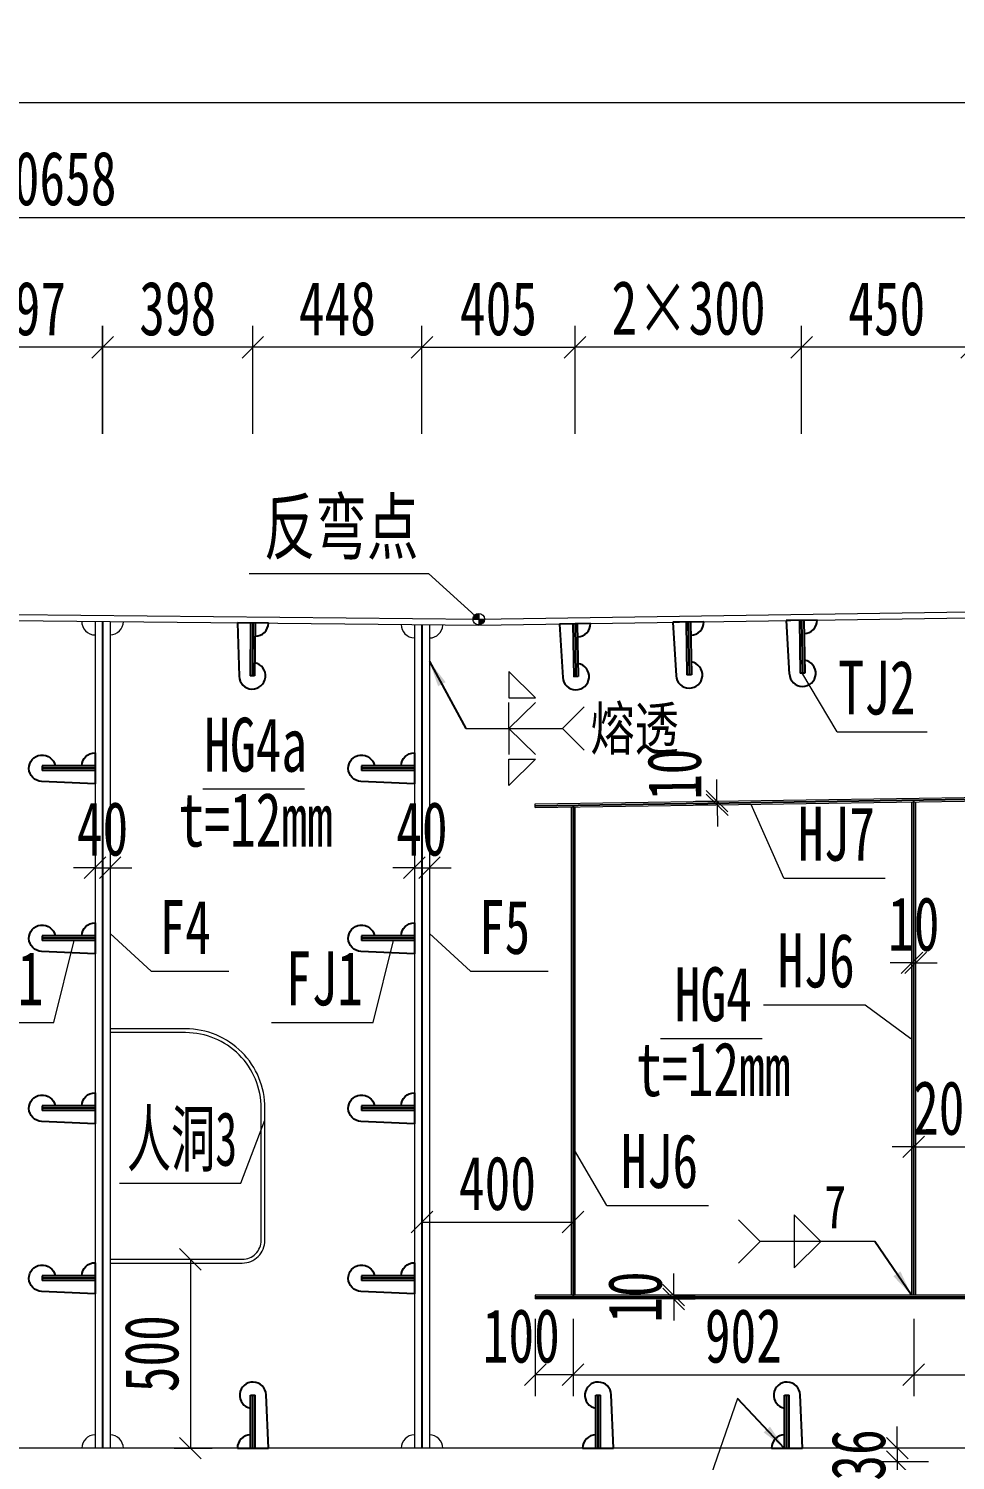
# Model space of a CAD drawing. Header units: millimetres. Extents: x -89049 to 410567, y -307459 to -100425.
# Drawn here: x 158559 to 161013, y -150716 to -146926 of the extents above; entities that cross this region are included whole.
import ezdxf
from ezdxf.enums import TextEntityAlignment as Align

# ---------------------------------------------------------------- set-up
doc = ezdxf.new("R2010")
doc.units = ezdxf.units.MM
doc.layers.get('Defpoints').update_dxf_attribs({"color": 8})
for name, color, linetype, lineweight in [('Dim', 4, 'Continuous', 15), ('文字', 7, 'Continuous', 15), ('细实线', 4, 'Continuous', 15), ('钢板粗线', 1, 'Continuous', 25), ('钢板细线', 6, 'Continuous', 15)]:
    doc.layers.add(name, color=color, linetype=linetype, lineweight=lineweight)
doc.layers.add('Text', color=4, linetype='Continuous')
doc.styles.add('111', font='', dxfattribs={"width": 0.7})
doc.styles.add('BM_Dim', font='', dxfattribs={"width": 0.85})
doc.styles.add('SMEDI', font='', dxfattribs={"width": 0.75})
doc.styles.get("Standard").update_dxf_attribs({"font": ''})
doc.styles.get('111').set_extended_font_data('仿宋_GB2312')
doc.styles.get('BM_Dim').set_extended_font_data('仿宋_GB2312')
doc.styles.get('SMEDI').set_extended_font_data('仿宋_GB2312')
doc.styles.get('Standard').set_extended_font_data('仿宋_GB2312')
doc.dimstyles.new('200', dxfattribs={"dimscale": 0, "dimtxt": 2.5, "dimasz": 1, "dimexe": 1, "dimexo": 1, "dimgap": 0.6, "dimtad": 1, "dimdec": 0, "dimdsep": 46, "dimtxsty": '111', "dimblk": 'OBLIQUE', "dimcen": 0, "dimclrd": 4, "dimclre": 4, "dimclrt": 4, "dimadec": 1, "dimazin": 2, "dimtfac": 1, "dimtdec": 0, "dimtix": 1, "dimtmove": 2, "dimatfit": 3, "dimfxl": 4, "dimfxlon": 1, "dimtolj": 1, "dimlwd": -1, "dimlwe": -1, "dimarcsym": 0})
doc.dimstyles.new('MSteel_1.0_1.0', dxfattribs={"dimtxt": 3, "dimasz": 1.2, "dimexe": 1, "dimexo": 1, "dimgap": 1, "dimtad": 3, "dimtoh": 1, "dimdec": 0, "dimzin": 0, "dimdsep": 46, "dimtxsty": 'Standard', "dimblk": 'ARCHTICK', "dimcen": 0.09, "dimclrd": 3, "dimclre": 3, "dimadec": 0, "dimazin": 0, "dimtfac": 1, "dimtdec": 4, "dimtofl": 0, "dimtmove": 0, "dimatfit": 3, "dimfxl": 1, "dimtolj": 1, "dimtzin": 0, "dimarcsym": 0})

# ---------------------------------------------------------------- blocks, each defined once
blk = doc.blocks.new('_Oblique')
at = {"color": 0, "linetype": 'ByBlock', "lineweight": -2}
blk.add_line((-0.5, -0.5), (0.5, 0.5), dxfattribs=at)
blk = doc.blocks.new('*D3516')
at = {"layer": 'Defpoints', "color": 0, "transparency": 16777216}
for p in [(163951.1, -147425.5), (153292.7, -148415.6), (163951.1, -148426.2)]:
    blk.add_point(p, dxfattribs=at)
at = {"layer": '细实线', "color": 4, "transparency": 16777216}
for p, q in [((153292.7, -147654.1), (153292.7, -147368.3)), ((163951.1, -147654.1), (163951.1, -147368.3)), ((153292.7, -147425.5), (163951.1, -147425.5))]:
    blk.add_line(p, q, dxfattribs=at)
at = {"layer": '细实线', "color": 4, "transparency": 16777216, "xscale": 57.14285714285715, "yscale": 57.14285714285715, "zscale": 57.14285714285715, "rotation": 180}
blk.add_blockref('_Oblique', (153292.7, -147425.5), dxfattribs=at)
at = {"layer": '细实线', "color": 4, "transparency": 16777216, "xscale": 57.14285714285715, "yscale": 57.14285714285715, "zscale": 57.14285714285715}
blk.add_blockref('_Oblique', (163951.1, -147425.5), dxfattribs=at)
at = {"layer": '细实线', "color": 4, "transparency": 16777216, "insert": (158621.9, -147323.2), "char_height": 142.86, "attachment_point": 5, "style": '111'}
blk.add_mtext('\\A1;10658', dxfattribs=at)
blk = doc.blocks.new('*D3518')
at = {"layer": 'Defpoints', "color": 0, "transparency": 16777216}
for p in [(158357.7, -150683.7), (158755.1, -150683.7), (158357.7, -151116.1)]:
    blk.add_point(p, dxfattribs=at)
at = {"layer": '细实线', "color": 4, "transparency": 16777216}
for p, q in [((158357.7, -150887.5), (158357.7, -151173.2)), ((158755.1, -150887.5), (158755.1, -151173.2)), ((158755.1, -151116.1), (158357.7, -151116.1))]:
    blk.add_line(p, q, dxfattribs=at)
at = {"layer": '细实线', "color": 4, "transparency": 16777216, "xscale": 57.14285714285715, "yscale": 57.14285714285715, "zscale": 57.14285714285715, "rotation": 180}
blk.add_blockref('_Oblique', (158357.7, -151116.1), dxfattribs=at)
at = {"layer": '细实线', "color": 4, "transparency": 16777216, "xscale": 57.14285714285715, "yscale": 57.14285714285715, "zscale": 57.14285714285715}
blk.add_blockref('_Oblique', (158755.1, -151116.1), dxfattribs=at)
at = {"layer": '细实线', "color": 4, "transparency": 16777216, "insert": (158556.4, -151013.8), "char_height": 142.86, "attachment_point": 5, "style": '111'}
blk.add_mtext('\\A1;397', dxfattribs=at)
blk = doc.blocks.new('12-140加劲 有过焊孔')
at = {"layer": 'Defpoints'}
blk.add_line((0, 0), (0, 140), dxfattribs=at)
at = {"layer": '钢板粗线', "color": 7}
for p, q in [((-6, 0), (-6, 140)), ((-6, 140), (6, 140)), ((6, 0), (6, 140)), ((41, 0), (35, 141.5)), ((-41, 0), (41, 0))]:
    blk.add_line(p, q, dxfattribs=at)
for centre, start, end in [((0, 140), 2.441, 260.1291), ((-6, 0), 90, 180)]:
    blk.add_arc(centre, 35, start, end, dxfattribs=at)
blk = doc.blocks.new('*D3536')
at = {"layer": 'Defpoints', "color": 0, "transparency": 16777216}
for p in [(160999.4, -150683.7), (160859.4, -150719.7), (160999.4, -150719.7)]:
    blk.add_point(p, dxfattribs=at)
at = {"layer": '细实线', "color": 4, "transparency": 16777216}
for p, q in [((160859.4, -150683.7), (160859.4, -150626.6)), ((160942.3, -150683.7), (160802.2, -150683.7)), ((160859.4, -150683.7), (160859.4, -150719.7)), ((160942.3, -150719.7), (160802.2, -150719.7)), ((160859.4, -150719.7), (160859.4, -150776.9))]:
    blk.add_line(p, q, dxfattribs=at)
at = {"layer": '细实线', "color": 4, "transparency": 16777216, "xscale": 57.14285714285715, "yscale": 57.14285714285715, "zscale": 57.14285714285715}
for p, rotation in [((160859.4, -150683.7), 270), ((160859.4, -150719.7), 90)]:
    blk.add_blockref('_Oblique', p, dxfattribs=dict(at, rotation=rotation))
at = {"layer": '细实线', "color": 4, "transparency": 16777216, "insert": (160757.1, -150701.7), "char_height": 142.86, "attachment_point": 5, "rotation": 90, "style": '111'}
blk.add_mtext('\\A1;36', dxfattribs=at)
blk = doc.blocks.new('*D3537')
at = {"layer": 'Defpoints', "color": 0, "transparency": 16777216}
for p in [(160267, -150278.7), (160267, -150288.7), (160267.6, -150288.7)]:
    blk.add_point(p, dxfattribs=at)
at = {"layer": '细实线', "color": 4, "transparency": 16777216}
for p, q in [((160267.6, -150278.7), (160267.6, -150221.6)), ((160267.6, -150278.7), (160324.7, -150278.7)), ((160267.6, -150278.7), (160267.6, -150288.7)), ((160267.6, -150288.7), (160324.7, -150288.7)), ((160267.6, -150288.7), (160267.6, -150345.9))]:
    blk.add_line(p, q, dxfattribs=at)
at = {"layer": '细实线', "color": 4, "transparency": 16777216, "xscale": 57.14285714285715, "yscale": 57.14285714285715, "zscale": 57.14285714285715}
for p, rotation in [((160267.6, -150278.7), 270), ((160267.6, -150288.7), 90)]:
    blk.add_blockref('_Oblique', p, dxfattribs=dict(at, rotation=rotation))
at = {"layer": '细实线', "color": 4, "transparency": 16777216, "insert": (160165.4, -150283.7), "char_height": 142.86, "attachment_point": 5, "rotation": 90, "style": '111'}
blk.add_mtext('\\A1;10', dxfattribs=at)
blk = doc.blocks.new('*D3538')
at = {"layer": 'Defpoints', "color": 0, "transparency": 16777216}
for p in [(160908.2, -149399), (160898.2, -149453.7), (160908.2, -149453.7)]:
    blk.add_point(p, dxfattribs=at)
at = {"layer": '细实线', "color": 4, "transparency": 16777216}
for p, q in [((160898.2, -149399), (160898.2, -149341.8)), ((160908.2, -149399), (160908.2, -149341.8)), ((160898.2, -149399), (160841.1, -149399)), ((160898.2, -149399), (160908.2, -149399)), ((160908.2, -149399), (160965.4, -149399))]:
    blk.add_line(p, q, dxfattribs=at)
at = {"layer": '细实线', "color": 4, "transparency": 16777216, "xscale": 57.14285714285715, "yscale": 57.14285714285715, "zscale": 57.14285714285715}
blk.add_blockref('_Oblique', (160898.2, -149399), dxfattribs=at)
at = {"layer": '细实线', "color": 4, "transparency": 16777216, "xscale": 57.14285714285715, "yscale": 57.14285714285715, "zscale": 57.14285714285715, "rotation": 180}
blk.add_blockref('_Oblique', (160908.2, -149399), dxfattribs=at)
at = {"layer": '细实线', "color": 4, "transparency": 16777216, "insert": (160903.2, -149296.7), "char_height": 142.86, "attachment_point": 5, "style": '111'}
blk.add_mtext('\\A1;10', dxfattribs=at)
blk = doc.blocks.new('*D3539')
at = {"layer": 'Defpoints', "color": 0, "transparency": 16777216}
for p in [(160903.2, -150283.7), (162403.2, -150280.7), (162403.2, -150489.2)]:
    blk.add_point(p, dxfattribs=at)
at = {"layer": '细实线', "color": 4, "transparency": 16777216}
for p, q in [((160903.2, -150340.9), (160903.2, -150546.3)), ((162403.2, -150337.9), (162403.2, -150546.3)), ((160903.2, -150489.2), (162403.2, -150489.2))]:
    blk.add_line(p, q, dxfattribs=at)
at = {"layer": '细实线', "color": 4, "transparency": 16777216, "xscale": 57.14285714285715, "yscale": 57.14285714285715, "zscale": 57.14285714285715, "rotation": 180}
blk.add_blockref('_Oblique', (160903.2, -150489.2), dxfattribs=at)
at = {"layer": '细实线', "color": 4, "transparency": 16777216, "xscale": 57.14285714285715, "yscale": 57.14285714285715, "zscale": 57.14285714285715}
blk.add_blockref('_Oblique', (162403.2, -150489.2), dxfattribs=at)
at = {"layer": '细实线', "color": 4, "transparency": 16777216, "insert": (161653.2, -150387), "char_height": 142.86, "attachment_point": 5, "style": '111'}
blk.add_mtext('\\A1;1500', dxfattribs=at)
blk = doc.blocks.new('*D3542')
at = {"layer": 'Defpoints', "color": 0, "transparency": 16777216}
for p in [(161103.2, -149710.2), (160903.2, -149768.6), (161103.2, -149886.1)]:
    blk.add_point(p, dxfattribs=at)
at = {"layer": '细实线', "color": 4, "transparency": 16777216}
for p, q in [((161103.2, -149767.3), (161103.2, -149943.2)), ((160903.2, -149825.7), (160903.2, -149943.2)), ((160903.2, -149886.1), (160846.1, -149886.1)), ((160903.2, -149886.1), (161103.2, -149886.1)), ((161103.2, -149886.1), (161160.4, -149886.1))]:
    blk.add_line(p, q, dxfattribs=at)
at = {"layer": '细实线', "color": 4, "transparency": 16777216, "xscale": 57.14285714285715, "yscale": 57.14285714285715, "zscale": 57.14285714285715}
blk.add_blockref('_Oblique', (160903.2, -149886.1), dxfattribs=at)
at = {"layer": '细实线', "color": 4, "transparency": 16777216, "xscale": 57.14285714285715, "yscale": 57.14285714285715, "zscale": 57.14285714285715, "rotation": 180}
blk.add_blockref('_Oblique', (161103.2, -149886.1), dxfattribs=at)
at = {"layer": '细实线', "color": 4, "transparency": 16777216, "insert": (161003.2, -149783.8), "char_height": 142.86, "attachment_point": 5, "style": '111'}
blk.add_mtext('\\A1;200', dxfattribs=at)
blk = doc.blocks.new('_ArchTick')
at = {"color": 0, "linetype": 'ByBlock', "const_width": 0.15}
blk.add_lwpolyline([(-0.5, -0.5), (0.5, 0.5)], dxfattribs=at)
blk = doc.blocks.new('角焊缝1')
at = {"layer": 'Dim'}
blk.add_line((-3101.175, 370.223), (-3106.48, 370.223), dxfattribs=at)
blk.add_lwpolyline([(-3104.907, 371.455), (-3104.907, 368.992), (-3103.675, 370.223)], close=True, dxfattribs=at)
blk.add_lwpolyline([(-3107.48, 369.223), (-3106.48, 370.223), (-3107.48, 371.223)], dxfattribs=at)
blk = doc.blocks.new('*D3549')
at = {"layer": 'Defpoints', "color": 0, "transparency": 16777216}
for p in [(160382.3, -148980.8), (160417.4, -148970.3), (160417.6, -148980.3)]:
    blk.add_point(p, dxfattribs=at)
at = {"layer": '细实线', "color": 4, "transparency": 16777216}
for p, q in [((160382.1, -148970.8), (160381.3, -148913.7)), ((160382.1, -148970.8), (160325, -148971.7)), ((160382.3, -148980.8), (160325.1, -148981.7)), ((160382.1, -148970.8), (160382.3, -148980.8)), ((160382.3, -148980.8), (160383.1, -149037.9))]:
    blk.add_line(p, q, dxfattribs=at)
at = {"layer": '细实线', "color": 4, "transparency": 16777216, "xscale": 57.14285714285715, "yscale": 57.14285714285715, "zscale": 57.14285714285715}
for p, rotation in [((160382.1, -148970.8), 270.8593722435713), ((160382.3, -148980.8), 90.85937224357133)]:
    blk.add_blockref('_Oblique', p, dxfattribs=dict(at, rotation=rotation))
at = {"layer": '细实线', "color": 4, "transparency": 16777216, "insert": (160269.9, -148900.1), "char_height": 142.86, "attachment_point": 5, "rotation": 90.8594, "style": '111'}
blk.add_mtext('\\A1;10', dxfattribs=at)
blk = doc.blocks.new('*D3554')
at = {"layer": 'Defpoints', "color": 0, "transparency": 16777216}
for p in [(160067.2, -150683.7), (163067.2, -150683.7), (160067.2, -151116.1)]:
    blk.add_point(p, dxfattribs=at)
at = {"layer": '细实线', "color": 4, "transparency": 16777216}
for p, q in [((160067.2, -150887.5), (160067.2, -151173.2)), ((163067.2, -150887.5), (163067.2, -151173.2)), ((163067.2, -151116.1), (160067.2, -151116.1))]:
    blk.add_line(p, q, dxfattribs=at)
at = {"layer": '细实线', "color": 4, "transparency": 16777216, "xscale": 57.14285714285715, "yscale": 57.14285714285715, "zscale": 57.14285714285715, "rotation": 180}
blk.add_blockref('_Oblique', (160067.2, -151116.1), dxfattribs=at)
at = {"layer": '细实线', "color": 4, "transparency": 16777216, "xscale": 57.14285714285715, "yscale": 57.14285714285715, "zscale": 57.14285714285715}
blk.add_blockref('_Oblique', (163067.2, -151116.1), dxfattribs=at)
at = {"layer": '细实线', "color": 4, "transparency": 16777216, "insert": (161567.2, -151013.8), "char_height": 142.86, "attachment_point": 5, "style": '111'}
blk.add_mtext('\\A1;6×500', dxfattribs=at)
blk = doc.blocks.new('*D3556')
at = {"layer": 'Defpoints', "color": 0, "transparency": 16777216}
for p in [(160606.2, -147769.5), (160606.2, -148492.3), (161056.7, -148478.2)]:
    blk.add_point(p, dxfattribs=at)
at = {"layer": '细实线', "color": 4, "transparency": 16777216}
for p, q in [((160606.2, -147998.1), (160606.2, -147712.4)), ((161056.7, -147998.1), (161056.7, -147712.4)), ((161056.7, -147769.5), (160606.2, -147769.5))]:
    blk.add_line(p, q, dxfattribs=at)
at = {"layer": '细实线', "color": 4, "transparency": 16777216, "xscale": 57.14285714285715, "yscale": 57.14285714285715, "zscale": 57.14285714285715, "rotation": 180}
blk.add_blockref('_Oblique', (160606.2, -147769.5), dxfattribs=at)
at = {"layer": '细实线', "color": 4, "transparency": 16777216, "xscale": 57.14285714285715, "yscale": 57.14285714285715, "zscale": 57.14285714285715}
blk.add_blockref('_Oblique', (161056.7, -147769.5), dxfattribs=at)
at = {"layer": '细实线', "color": 4, "transparency": 16777216, "insert": (160831.5, -147667.3), "char_height": 142.86, "attachment_point": 5, "style": '111'}
blk.add_mtext('\\A1;450', dxfattribs=at)
blk = doc.blocks.new('*D3557')
at = {"layer": 'Defpoints', "color": 0, "transparency": 16777216}
for p in [(160006.2, -147769.5), (160606.2, -148492.3), (160006.2, -148501.3)]:
    blk.add_point(p, dxfattribs=at)
at = {"layer": '细实线', "color": 4, "transparency": 16777216}
for p, q in [((160006.2, -147998.1), (160006.2, -147712.4)), ((160606.2, -147998.1), (160606.2, -147712.4)), ((160606.2, -147769.5), (160006.2, -147769.5))]:
    blk.add_line(p, q, dxfattribs=at)
at = {"layer": '细实线', "color": 4, "transparency": 16777216, "xscale": 57.14285714285715, "yscale": 57.14285714285715, "zscale": 57.14285714285715, "rotation": 180}
blk.add_blockref('_Oblique', (160006.2, -147769.5), dxfattribs=at)
at = {"layer": '细实线', "color": 4, "transparency": 16777216, "xscale": 57.14285714285715, "yscale": 57.14285714285715, "zscale": 57.14285714285715}
blk.add_blockref('_Oblique', (160606.2, -147769.5), dxfattribs=at)
at = {"layer": '细实线', "color": 4, "transparency": 16777216, "insert": (160306.7, -147665.7), "char_height": 142.86, "attachment_point": 5, "style": '111'}
blk.add_mtext('\\A1;2×300', dxfattribs=at)
blk = doc.blocks.new('...')
at = {"layer": '细实线'}
h = blk.add_hatch(color=256, dxfattribs=at)
h.dxf.hatch_style = 1
h.paths.add_polyline_path([(-15.3, 0, -0.414214), (0, 15.3), (0, 0)])
h.paths.add_polyline_path([(0, -15.3), (0, 0), (15.3, 0, -0.414214)])
for p, q in [((0, 15.3), (0, -15.3)), ((-15.3, 0), (15.3, 0))]:
    blk.add_line(p, q, dxfattribs=at)
blk.add_circle((0, 0), 15.3, dxfattribs=at)
blk = doc.blocks.new('*D3559')
at = {"layer": 'Defpoints', "color": 0, "transparency": 16777216}
for p in [(160006.2, -147769.5), (159600.8, -148531.7), (160006.2, -148501.4)]:
    blk.add_point(p, dxfattribs=at)
at = {"layer": '细实线', "color": 4, "transparency": 16777216}
for p, q in [((159600.8, -147998.1), (159600.8, -147712.4)), ((160006.2, -147998.1), (160006.2, -147712.4)), ((159600.8, -147769.5), (160006.2, -147769.5))]:
    blk.add_line(p, q, dxfattribs=at)
at = {"layer": '细实线', "color": 4, "transparency": 16777216, "xscale": 57.14285714285715, "yscale": 57.14285714285715, "zscale": 57.14285714285715, "rotation": 180}
blk.add_blockref('_Oblique', (159600.8, -147769.5), dxfattribs=at)
at = {"layer": '细实线', "color": 4, "transparency": 16777216, "xscale": 57.14285714285715, "yscale": 57.14285714285715, "zscale": 57.14285714285715}
blk.add_blockref('_Oblique', (160006.2, -147769.5), dxfattribs=at)
at = {"layer": '细实线', "color": 4, "transparency": 16777216, "insert": (159803.5, -147667.3), "char_height": 142.86, "attachment_point": 5, "style": '111'}
blk.add_mtext('\\A1;405', dxfattribs=at)
blk = doc.blocks.new('*D3560')
at = {"layer": 'Defpoints', "color": 0, "transparency": 16777216}
for p in [(160000.8, -150283.7), (160903.2, -150283.7), (160903.2, -150489.2)]:
    blk.add_point(p, dxfattribs=at)
at = {"layer": '细实线', "color": 4, "transparency": 16777216}
for p, q in [((160000.8, -150340.9), (160000.8, -150546.3)), ((160903.2, -150340.9), (160903.2, -150546.3)), ((160000.8, -150489.2), (160903.2, -150489.2))]:
    blk.add_line(p, q, dxfattribs=at)
at = {"layer": '细实线', "color": 4, "transparency": 16777216, "xscale": 57.14285714285715, "yscale": 57.14285714285715, "zscale": 57.14285714285715, "rotation": 180}
blk.add_blockref('_Oblique', (160000.8, -150489.2), dxfattribs=at)
at = {"layer": '细实线', "color": 4, "transparency": 16777216, "xscale": 57.14285714285715, "yscale": 57.14285714285715, "zscale": 57.14285714285715}
blk.add_blockref('_Oblique', (160903.2, -150489.2), dxfattribs=at)
at = {"layer": '细实线', "color": 4, "transparency": 16777216, "insert": (160452, -150387), "char_height": 142.86, "attachment_point": 5, "style": '111'}
blk.add_mtext('\\A1;902', dxfattribs=at)
blk = doc.blocks.new('*D3561')
at = {"layer": 'Defpoints', "color": 0, "transparency": 16777216}
for p in [(159900.8, -150283.7), (160000.8, -150283.7), (159900.8, -150489.2)]:
    blk.add_point(p, dxfattribs=at)
at = {"layer": '细实线', "color": 4, "transparency": 16777216}
for p, q in [((159900.8, -150340.9), (159900.8, -150546.3)), ((160000.8, -150340.9), (160000.8, -150546.3)), ((160000.8, -150489.2), (159900.8, -150489.2))]:
    blk.add_line(p, q, dxfattribs=at)
at = {"layer": '细实线', "color": 4, "transparency": 16777216, "xscale": 57.14285714285715, "yscale": 57.14285714285715, "zscale": 57.14285714285715, "rotation": 180}
blk.add_blockref('_Oblique', (159900.8, -150489.2), dxfattribs=at)
at = {"layer": '细实线', "color": 4, "transparency": 16777216, "xscale": 57.14285714285715, "yscale": 57.14285714285715, "zscale": 57.14285714285715}
blk.add_blockref('_Oblique', (160000.8, -150489.2), dxfattribs=at)
at = {"layer": '细实线', "color": 4, "transparency": 16777216, "insert": (159863.8, -150387), "char_height": 142.86, "attachment_point": 5, "style": '111'}
blk.add_mtext('\\A1;100', dxfattribs=at)
blk = doc.blocks.new('*D3562')
at = {"layer": 'Defpoints', "color": 0, "transparency": 16777216}
for p in [(159600.8, -149846.1), (160000.8, -149846.1), (160000.8, -150085.2)]:
    blk.add_point(p, dxfattribs=at)
at = {"layer": '细实线', "color": 4, "transparency": 16777216}
for p, q in [((159600.8, -149903.2), (159600.8, -150142.4)), ((160000.8, -149903.2), (160000.8, -150142.4)), ((159600.8, -150085.2), (160000.8, -150085.2))]:
    blk.add_line(p, q, dxfattribs=at)
at = {"layer": '细实线', "color": 4, "transparency": 16777216, "xscale": 57.14285714285715, "yscale": 57.14285714285715, "zscale": 57.14285714285715, "rotation": 180}
blk.add_blockref('_Oblique', (159600.8, -150085.2), dxfattribs=at)
at = {"layer": '细实线', "color": 4, "transparency": 16777216, "xscale": 57.14285714285715, "yscale": 57.14285714285715, "zscale": 57.14285714285715}
blk.add_blockref('_Oblique', (160000.8, -150085.2), dxfattribs=at)
at = {"layer": '细实线', "color": 4, "transparency": 16777216, "insert": (159800.8, -149983), "char_height": 142.86, "attachment_point": 5, "style": '111'}
blk.add_mtext('\\A1;400', dxfattribs=at)
blk = doc.blocks.new('*D3563')
at = {"layer": 'Defpoints', "color": 0, "transparency": 16777216}
for p in [(159580.8, -149092.6), (159620.8, -149099.5), (159620.8, -149147)]:
    blk.add_point(p, dxfattribs=at)
at = {"layer": '细实线', "color": 4, "transparency": 16777216}
for p, q in [((159580.8, -149147), (159523.7, -149147)), ((159580.8, -149147), (159580.8, -149204.2)), ((159580.8, -149147), (159620.8, -149147)), ((159620.8, -149147), (159620.8, -149204.2)), ((159620.8, -149147), (159678, -149147))]:
    blk.add_line(p, q, dxfattribs=at)
at = {"layer": '细实线', "color": 4, "transparency": 16777216, "xscale": 57.14285714285715, "yscale": 57.14285714285715, "zscale": 57.14285714285715}
blk.add_blockref('_Oblique', (159580.8, -149147), dxfattribs=at)
at = {"layer": '细实线', "color": 4, "transparency": 16777216, "xscale": 57.14285714285715, "yscale": 57.14285714285715, "zscale": 57.14285714285715, "rotation": 180}
blk.add_blockref('_Oblique', (159620.8, -149147), dxfattribs=at)
at = {"layer": '细实线', "color": 4, "transparency": 16777216, "insert": (159600.8, -149044.8), "char_height": 142.86, "attachment_point": 5, "style": '111'}
blk.add_mtext('\\A1;40', dxfattribs=at)
blk = doc.blocks.new('*D3564')
at = {"layer": 'Defpoints', "color": 0, "transparency": 16777216}
for p in [(159600.8, -150683.7), (160067.2, -150683.7), (159600.8, -151116.1)]:
    blk.add_point(p, dxfattribs=at)
at = {"layer": '细实线', "color": 4, "transparency": 16777216}
for p, q in [((159600.8, -150887.5), (159600.8, -151173.2)), ((160067.2, -150887.5), (160067.2, -151173.2)), ((160067.2, -151116.1), (159600.8, -151116.1))]:
    blk.add_line(p, q, dxfattribs=at)
at = {"layer": '细实线', "color": 4, "transparency": 16777216, "xscale": 57.14285714285715, "yscale": 57.14285714285715, "zscale": 57.14285714285715, "rotation": 180}
blk.add_blockref('_Oblique', (159600.8, -151116.1), dxfattribs=at)
at = {"layer": '细实线', "color": 4, "transparency": 16777216, "xscale": 57.14285714285715, "yscale": 57.14285714285715, "zscale": 57.14285714285715}
blk.add_blockref('_Oblique', (160067.2, -151116.1), dxfattribs=at)
at = {"layer": '细实线', "color": 4, "transparency": 16777216, "insert": (159834, -151013.8), "char_height": 142.86, "attachment_point": 5, "style": '111'}
blk.add_mtext('\\A1;466', dxfattribs=at)
blk = doc.blocks.new('14-160加劲 有过焊孔')
at = {"layer": 'Defpoints'}
blk.add_line((38609.4, 31489.3), (38609.4, 31629.3), dxfattribs=at)
at = {"layer": '钢板粗线', "color": 7}
for p, q in [((38603.4, 31489.3), (38603.4, 31629.3)), ((38603.4, 31629.3), (38615.4, 31629.3)), ((38615.4, 31489.3), (38615.4, 31629.3)), ((38650.4, 31489.3), (38644.3, 31630.8)), ((38568.4, 31489.3), (38650.4, 31489.3))]:
    blk.add_line(p, q, dxfattribs=at)
for centre, start, end in [((38609.4, 31629.3), 2.441, 260.1291), ((38603.4, 31489.3), 90, 180)]:
    blk.add_arc(centre, 35, start, end, dxfattribs=at)
blk = doc.blocks.new('*D3565')
at = {"layer": 'Defpoints', "color": 0, "transparency": 16777216}
for p in [(159153.1, -147769.5), (159153.1, -148417), (159600.8, -148531.7)]:
    blk.add_point(p, dxfattribs=at)
at = {"layer": '细实线', "color": 4, "transparency": 16777216}
for p, q in [((159153.1, -147998.1), (159153.1, -147712.4)), ((159600.8, -147998.1), (159600.8, -147712.4)), ((159600.8, -147769.5), (159153.1, -147769.5))]:
    blk.add_line(p, q, dxfattribs=at)
at = {"layer": '细实线', "color": 4, "transparency": 16777216, "xscale": 57.14285714285715, "yscale": 57.14285714285715, "zscale": 57.14285714285715, "rotation": 180}
blk.add_blockref('_Oblique', (159153.1, -147769.5), dxfattribs=at)
at = {"layer": '细实线', "color": 4, "transparency": 16777216, "xscale": 57.14285714285715, "yscale": 57.14285714285715, "zscale": 57.14285714285715}
blk.add_blockref('_Oblique', (159600.8, -147769.5), dxfattribs=at)
at = {"layer": '细实线', "color": 4, "transparency": 16777216, "insert": (159377, -147667.3), "char_height": 142.86, "attachment_point": 5, "style": '111'}
blk.add_mtext('\\A1;448', dxfattribs=at)
blk = doc.blocks.new('*D3566')
at = {"layer": 'Defpoints', "color": 0, "transparency": 16777216}
for p in [(158755.4, -147769.5), (158755.4, -148275.7), (159153.1, -148417)]:
    blk.add_point(p, dxfattribs=at)
at = {"layer": '细实线', "color": 4, "transparency": 16777216}
for p, q in [((158755.4, -147998.1), (158755.4, -147712.4)), ((159153.1, -147998.1), (159153.1, -147712.4)), ((159153.1, -147769.5), (158755.4, -147769.5))]:
    blk.add_line(p, q, dxfattribs=at)
at = {"layer": '细实线', "color": 4, "transparency": 16777216, "xscale": 57.14285714285715, "yscale": 57.14285714285715, "zscale": 57.14285714285715, "rotation": 180}
blk.add_blockref('_Oblique', (158755.4, -147769.5), dxfattribs=at)
at = {"layer": '细实线', "color": 4, "transparency": 16777216, "xscale": 57.14285714285715, "yscale": 57.14285714285715, "zscale": 57.14285714285715}
blk.add_blockref('_Oblique', (159153.1, -147769.5), dxfattribs=at)
at = {"layer": '细实线', "color": 4, "transparency": 16777216, "insert": (158954.3, -147667.3), "char_height": 142.86, "attachment_point": 5, "style": '111'}
blk.add_mtext('\\A1;398', dxfattribs=at)
blk = doc.blocks.new('*D3567')
at = {"layer": 'Defpoints', "color": 0, "transparency": 16777216}
for p in [(159153.1, -150683.7), (159600.8, -150683.7), (159153.1, -151116.1)]:
    blk.add_point(p, dxfattribs=at)
at = {"layer": '细实线', "color": 4, "transparency": 16777216}
for p, q in [((159153.1, -150887.5), (159153.1, -151173.2)), ((159600.8, -150887.5), (159600.8, -151173.2)), ((159600.8, -151116.1), (159153.1, -151116.1))]:
    blk.add_line(p, q, dxfattribs=at)
at = {"layer": '细实线', "color": 4, "transparency": 16777216, "xscale": 57.14285714285715, "yscale": 57.14285714285715, "zscale": 57.14285714285715, "rotation": 180}
blk.add_blockref('_Oblique', (159153.1, -151116.1), dxfattribs=at)
at = {"layer": '细实线', "color": 4, "transparency": 16777216, "xscale": 57.14285714285715, "yscale": 57.14285714285715, "zscale": 57.14285714285715}
blk.add_blockref('_Oblique', (159600.8, -151116.1), dxfattribs=at)
at = {"layer": '细实线', "color": 4, "transparency": 16777216, "insert": (159377, -151013.8), "char_height": 142.86, "attachment_point": 5, "style": '111'}
blk.add_mtext('\\A1;448', dxfattribs=at)
blk = doc.blocks.new('*D3568')
at = {"layer": 'Defpoints', "color": 0, "transparency": 16777216}
for p in [(158755.1, -150683.7), (159153.1, -150683.7), (158755.1, -151116.1)]:
    blk.add_point(p, dxfattribs=at)
at = {"layer": '细实线', "color": 4, "transparency": 16777216}
for p, q in [((158755.1, -150887.5), (158755.1, -151173.2)), ((159153.1, -150887.5), (159153.1, -151173.2)), ((159153.1, -151116.1), (158755.1, -151116.1))]:
    blk.add_line(p, q, dxfattribs=at)
at = {"layer": '细实线', "color": 4, "transparency": 16777216, "xscale": 57.14285714285715, "yscale": 57.14285714285715, "zscale": 57.14285714285715, "rotation": 180}
blk.add_blockref('_Oblique', (158755.1, -151116.1), dxfattribs=at)
at = {"layer": '细实线', "color": 4, "transparency": 16777216, "xscale": 57.14285714285715, "yscale": 57.14285714285715, "zscale": 57.14285714285715}
blk.add_blockref('_Oblique', (159153.1, -151116.1), dxfattribs=at)
at = {"layer": '细实线', "color": 4, "transparency": 16777216, "insert": (158954.1, -151013.8), "char_height": 142.86, "attachment_point": 5, "style": '111'}
blk.add_mtext('\\A1;398', dxfattribs=at)
blk = doc.blocks.new('全融透1')
at = {"layer": 'Dim'}
blk.add_line((0, 0), (4.479, 0), dxfattribs=at)
for points in [[(1.995, 2.645), (1.995, 1.414), (3.227, 1.414)], [(1.995, -2.645), (1.995, -1.414), (3.227, -1.414)]]:
    blk.add_lwpolyline(points, close=True, dxfattribs=at)
for points in [[(3.227, 1.206), (1.995, 0), (1.995, 1.206)], [(5.479, 1), (4.479, 0), (5.479, -1)], [(3.227, -1.206), (1.995, 0), (1.995, -1.206)]]:
    blk.add_lwpolyline(points, dxfattribs=at)
at = {"layer": 'Text', "style": 'SMEDI', "width": 0.75}
blk.add_text('熔透', height=2, dxfattribs=at).set_placement((5.77, 0), align=Align.MIDDLE_LEFT)
blk = doc.blocks.new('*D3584')
at = {"layer": 'Defpoints', "color": 0, "transparency": 16777216}
for p in [(153308.4, -148452), (155205.4, -150655.9), (155323.7, -150683.7), (155364.1, -150683.7), (162437, -150683.7)]:
    blk.add_point(p, dxfattribs=at)
at = {"layer": '细实线', "color": 4, "transparency": 16777216}
blk.add_line((155266.5, -150683.7), (155145.8, -150683.7), dxfattribs=at)
blk.add_arc((155364.1, -150683.7), 161.2, 132.6489, 180, dxfattribs=at)
at = {"layer": '细实线', "color": 4, "transparency": 16777216, "xscale": 57.14285714285715, "yscale": 57.14285714285715, "zscale": 57.14285714285715}
for p, rotation in [((155254.9, -150565.2), 42.64891912976078), ((155203, -150683.7), 270)]:
    blk.add_blockref('_Oblique', p, dxfattribs=dict(at, rotation=rotation))
at = {"layer": '细实线', "color": 4, "transparency": 16777216, "insert": (155065.4, -150585.8), "char_height": 142.857, "attachment_point": 5, "rotation": 71.8543, "style": '111'}
blk.add_mtext('\\A1;47.4%%d', dxfattribs=at)
blk = doc.blocks.new('*D3587')
at = {"layer": 'Defpoints', "color": 0, "transparency": 16777216}
for p in [(163951.1, -147121.8), (163951.1, -148122.6), (150968.3, -148409.3)]:
    blk.add_point(p, dxfattribs=at)
at = {"layer": '细实线', "color": 4, "transparency": 16777216}
for p, q in [((150968.3, -147350.4), (150968.3, -147064.7)), ((163951.1, -147350.4), (163951.1, -147064.7)), ((150968.3, -147121.8), (163951.1, -147121.8))]:
    blk.add_line(p, q, dxfattribs=at)
at = {"layer": '细实线', "color": 4, "transparency": 16777216, "xscale": 57.14285714285715, "yscale": 57.14285714285715, "zscale": 57.14285714285715, "rotation": 180}
blk.add_blockref('_Oblique', (150968.3, -147121.8), dxfattribs=at)
at = {"layer": '细实线', "color": 4, "transparency": 16777216, "xscale": 57.14285714285715, "yscale": 57.14285714285715, "zscale": 57.14285714285715}
blk.add_blockref('_Oblique', (163951.1, -147121.8), dxfattribs=at)
at = {"layer": '细实线', "color": 4, "transparency": 16777216, "insert": (157459.7, -147019.6), "char_height": 142.86, "attachment_point": 5, "style": '111'}
blk.add_mtext('\\A1;12983', dxfattribs=at)
blk = doc.blocks.new('*D3588')
at = {"layer": 'Defpoints', "color": 0, "transparency": 16777216}
for p in [(158357.7, -147769.5), (158755.1, -148266.7), (158357.7, -148398.6)]:
    blk.add_point(p, dxfattribs=at)
at = {"layer": '细实线', "color": 4, "transparency": 16777216}
for p, q in [((158357.7, -147998.1), (158357.7, -147712.4)), ((158755.1, -147998.1), (158755.1, -147712.4)), ((158755.1, -147769.5), (158357.7, -147769.5))]:
    blk.add_line(p, q, dxfattribs=at)
at = {"layer": '细实线', "color": 4, "transparency": 16777216, "xscale": 57.14285714285715, "yscale": 57.14285714285715, "zscale": 57.14285714285715, "rotation": 180}
blk.add_blockref('_Oblique', (158357.7, -147769.5), dxfattribs=at)
at = {"layer": '细实线', "color": 4, "transparency": 16777216, "xscale": 57.14285714285715, "yscale": 57.14285714285715, "zscale": 57.14285714285715}
blk.add_blockref('_Oblique', (158755.1, -147769.5), dxfattribs=at)
at = {"layer": '细实线', "color": 4, "transparency": 16777216, "insert": (158556.4, -147667.3), "char_height": 142.86, "attachment_point": 5, "style": '111'}
blk.add_mtext('\\A1;397', dxfattribs=at)
blk = doc.blocks.new('*D3590')
at = {"layer": 'Defpoints', "color": 0, "transparency": 16777216}
for p in [(158735.1, -149092.6), (158775.1, -149099.5), (158775.1, -149147)]:
    blk.add_point(p, dxfattribs=at)
at = {"layer": '细实线', "color": 4, "transparency": 16777216}
for p, q in [((158735.1, -149147), (158678, -149147)), ((158735.1, -149147), (158735.1, -149204.2)), ((158735.1, -149147), (158775.1, -149147)), ((158775.1, -149147), (158775.1, -149204.2)), ((158775.1, -149147), (158832.2, -149147))]:
    blk.add_line(p, q, dxfattribs=at)
at = {"layer": '细实线', "color": 4, "transparency": 16777216, "xscale": 57.14285714285715, "yscale": 57.14285714285715, "zscale": 57.14285714285715}
blk.add_blockref('_Oblique', (158735.1, -149147), dxfattribs=at)
at = {"layer": '细实线', "color": 4, "transparency": 16777216, "xscale": 57.14285714285715, "yscale": 57.14285714285715, "zscale": 57.14285714285715, "rotation": 180}
blk.add_blockref('_Oblique', (158775.1, -149147), dxfattribs=at)
at = {"layer": '细实线', "color": 4, "transparency": 16777216, "insert": (158755.1, -149044.8), "char_height": 142.86, "attachment_point": 5, "style": '111'}
blk.add_mtext('\\A1;40', dxfattribs=at)
blk = doc.blocks.new('*D3592')
at = {"layer": 'Defpoints', "color": 0, "transparency": 16777216}
for p in [(158887.4, -150183.7), (158887.4, -150683.7), (158987.7, -150683.7)]:
    blk.add_point(p, dxfattribs=at)
at = {"layer": '细实线', "color": 4, "transparency": 16777216}
for p, q in [((158944.6, -150183.7), (159044.9, -150183.7)), ((158987.7, -150183.7), (158987.7, -150683.7)), ((158944.6, -150683.7), (159044.9, -150683.7))]:
    blk.add_line(p, q, dxfattribs=at)
at = {"layer": '细实线', "color": 4, "transparency": 16777216, "xscale": 57.14285714285715, "yscale": 57.14285714285715, "zscale": 57.14285714285715}
for p, rotation in [((158987.7, -150183.7), 90), ((158987.7, -150683.7), 270)]:
    blk.add_blockref('_Oblique', p, dxfattribs=dict(at, rotation=rotation))
at = {"layer": '细实线', "color": 4, "transparency": 16777216, "insert": (158885.5, -150433.7), "char_height": 142.86, "attachment_point": 5, "rotation": 90, "style": '111'}
blk.add_mtext('\\A1;500', dxfattribs=at)

msp = doc.modelspace()

# ---------------------------------------------------------------- linework, layer by layer
at = {"layer": 'Defpoints', "color": 8}
for p, q in [((158755.1, -148495.2), (158755.1, -150683.7)), ((159600.8, -148503.5), (159600.8, -150683.7)), ((159900.8, -148983), (163546, -148928.3)), ((160000.8, -148981.5), (160000.8, -150283.7)), ((160903.2, -150278.7), (160903.2, -148968)), ((163282.5, -150283.7), (159900.8, -150283.7))]:
    msp.add_line(p, q, dxfattribs=at)
at = {"layer": '细实线'}
for p, q in [((159143.7, -148368), (159618.4, -148368)), ((159618.4, -148368), (159751.1, -148489.2)), ((160700.7, -148787.3), (160606.9, -148630.4)), ((160700.7, -148787.3), (160938.6, -148787.3)), ((159021, -148938.7), (159289.8, -148938.7)), ((160558.8, -149174.5), (160472.8, -148979.4)), ((160558.8, -149174.5), (160827.6, -149174.5)), ((158883.5, -149421.2), (158775.1, -149321.6)), ((159729.2, -149421.2), (159620.8, -149321.6)), ((158625.8, -149557.3), (158680.1, -149339.7)), ((159471.6, -149557.3), (159525.9, -149339.7)), ((158883.5, -149421.2), (159089.5, -149421.2)), ((159729.2, -149421.2), (159935.2, -149421.2)), ((160505.5, -149509.8), (160774.3, -149509.8)), ((160774.3, -149509.8), (160895.4, -149599.3)), ((158357.1, -149557.3), (158625.8, -149557.3)), ((159202.8, -149557.3), (159471.6, -149557.3)), ((160232.9, -149599.3), (160501.6, -149599.3)), ((159120.9, -149981.9), (159185.1, -149815.7)), ((160090.7, -150040.9), (160004.7, -149894.5)), ((158799.8, -149981.9), (159120.9, -149981.9)), ((160090.7, -150040.9), (160359.5, -150040.9)), ((160436.7, -150552.5), (160324.3, -150875.3))]:
    msp.add_line(p, q, dxfattribs=at)
at = {"layer": '钢板细线', "color": 3}
for p, q in [((158735.1, -148495), (158735.1, -150683.7)), ((158775.1, -148495.4), (158775.1, -150683.7)), ((159580.8, -148503.3), (159580.8, -150683.7)), ((159620.8, -148503.7), (159620.8, -150683.7))]:
    msp.add_line(p, q, dxfattribs=at)
at = {"layer": '钢板细线'}
for p, q in [((159900.7, -148978), (163545.9, -148923.3)), ((159900.9, -148988), (163546, -148933.3)), ((159900.9, -148988), (159900.7, -148978)), ((159995.8, -148986.6), (159995.8, -150278.7)), ((160005.8, -148986.5), (160005.8, -150278.7)), ((160898.2, -150278.7), (160898.2, -148973.1)), ((160908.2, -150278.7), (160908.2, -148972.9)), ((163282.5, -150278.7), (159900.8, -150278.7)), ((159900.8, -150278.7), (159900.8, -150288.7)), ((163282.5, -150288.7), (159900.8, -150288.7)), ((163562.2, -150683.7), (155323.7, -150683.7))]:
    msp.add_line(p, q, dxfattribs=at)
at = {"layer": '钢板细线', "elevation": 0}
for points in [[(150968.3, -148401.3), (159751.1, -148489.2), (164589.1, -148416.6)], [(150968.3, -148417.3), (159751.1, -148505.2), (164589.1, -148432.6)]]:
    msp.add_lwpolyline(points, dxfattribs=at)
for points in [[(158775.1, -150193.7), (159125.1, -150193.7, 0.414214), (159185.1, -150133.7), (159185.1, -149783.7, 0.414214), (158975.1, -149573.7), (158775.1, -149573.7)], [(158775.1, -150183.7), (159125.1, -150183.7, 0.414214), (159175.1, -150133.7), (159175.1, -149783.7, 0.414214), (158975.1, -149583.7), (158775.1, -149583.7)]]:
    msp.add_lwpolyline(points, format="xyb", dxfattribs=at)
at = {"layer": '钢板细线'}
for centre, start, end in [((158735.1, -148496), 177.7882, 270), ((158775.1, -148495.4), 270, 359.4263), ((159580.8, -148503.5), 179.4263, 270), ((159620.8, -148503.9), 270, 357.7882), ((158735.1, -150683.7), 90, 180), ((158775.1, -150683.7), 0, 90), ((159580.8, -150683.7), 90, 180), ((159620.8, -150683.7), 0, 90)]:
    msp.add_arc(centre, 35, start, end, dxfattribs=at)

# ---------------------------------------------------------------- block references
at = {"layer": '细实线'}
for name, p, rotation in [('...', (159751.1, -148489.2), 359.9999999999999), ('12-140加劲 有过焊孔', (160306.2, -148496.8), 180.9806856942542), ('12-140加劲 有过焊孔', (160606.2, -148492.3), 180.9806856942542), ('12-140加劲 有过焊孔', (159153.1, -148499.2), 179.4262908401), ('12-140加劲 有过焊孔', (160006.2, -148501.3), 180.9806856942542)]:
    msp.add_blockref(name, p, dxfattribs=dict(at, rotation=rotation))
at = {"layer": '细实线', "color": 8, "xscale": 57.1428571428572, "yscale": 57.1428571428572, "zscale": 57.1428571428572, "rotation": 359.9999999999999}
for name, p in [('全融透1', (159717.3, -148778.6)), ('角焊缝1', (338009.7, -171292))]:
    msp.add_blockref(name, p, dxfattribs=at)
at = {"layer": '钢板细线', "xscale": -1, "rotation": 90.00000000000402}
for p in [(190224.4, -110274.4), (191070.1, -110274.4), (190224.4, -110724.4), (191070.1, -110724.4), (190224.4, -111174.4), (191070.1, -111174.4), (190224.4, -111624.4), (191070.1, -111624.4)]:
    msp.add_blockref('14-160加劲 有过焊孔', p, dxfattribs=at)
at = {"layer": '钢板细线', "rotation": 359.9999999999935}
for p in [(159153.1, -150683.7), (160067.2, -150683.7), (160567.2, -150683.7)]:
    msp.add_blockref('12-140加劲 有过焊孔', p, dxfattribs=at)

# ---------------------------------------------------------------- texts
at = {"layer": 'Text', "style": 'SMEDI', "width": 0.75}
msp.add_text('7', height=114.3, dxfattribs=at).set_placement((160666.1, -150044.4), align=Align.MIDDLE_LEFT)
at = {"layer": '文字', "style": 'BM_Dim'}
for s, width, p in [('反弯点', 0.7, (159387, -148358.9)), ('TJ2', 0.7, (160805.6, -148784.3)), ('HG4a', 0.7, (159160.6, -148935.6)), ('t=12mm', 0.7, (159160.6, -149134)), ('HJ7', 0.7, (160698.3, -149171.4)), ('F4', 0.7, (158973.9, -149418.2)), ('F5', 0.7, (159819.6, -149418.2)), ('HJ6', 0.7, (160645, -149506.8)), ('FJ1', 0.7, (158496.6, -149554.3)), ('FJ1', 0.7, (159342.3, -149554.3)), ('HG4', 0.7, (160372.4, -149596.2)), ('t=12mm', 0.7, (160372.4, -149794.6)), ('人洞3', 0.6, (158965.6, -149978.9)), ('HJ6', 0.7, (160230.2, -150037.8))]:
    msp.add_text(s, height=142.86, dxfattribs=dict(at, width=width)).set_placement(p, align=Align.BOTTOM_CENTER)

# ---------------------------------------------------------------- dimensions: what is measured, and where the dimension line sits
at = {"layer": '细实线'}
for base, p1, p2, override, picture, middle in [((163951.1, -147121.8), (150968.3, -148409.3), (163951.1, -148122.6), {"dimscale": 57.142857, "dimtxsty": '111', "dimblk": 'Oblique'}, '*D3587', (157459.7, -147019.6)), ((163951.1, -147425.5), (153292.7, -148415.6), (163951.1, -148426.2), {"dimscale": 57.142857, "dimtxsty": '111', "dimblk": 'Oblique'}, '*D3516', (158621.9, -147323.2)), ((158357.7, -147769.5), (158755.1, -148266.7), (158357.7, -148398.6), {"dimscale": 57.142857, "dimblk": 'Oblique'}, '*D3588', (158556.4, -147667.3)), ((158755.4, -147769.5), (159153.1, -148417), (158755.4, -148275.7), {"dimscale": 57.142857, "dimblk": 'Oblique'}, '*D3566', (158954.3, -147667.3)), ((159153.1, -147769.5), (159600.8, -148531.7), (159153.1, -148417), {"dimscale": 57.142857, "dimblk": 'Oblique'}, '*D3565', (159377, -147667.3)), ((160006.2, -147769.5), (159600.8, -148531.7), (160006.2, -148501.4), {"dimscale": 57.142857, "dimtxsty": '111', "dimblk": 'Oblique'}, '*D3559', (159803.5, -147667.3)), ((160606.2408, -147769.5439), (161056.6969, -148478.213), (160606.2408, -148492.305), {"dimscale": 57.142857, "dimtxsty": '111', "dimblk": 'Oblique'}, '*D3556', (160831.4689, -147667.3045)), ((158775.1, -149147), (158735.1, -149092.6), (158775.1, -149099.5), {"dimscale": 57.142857, "dimblk": 'Oblique'}, '*D3590', (158755.1, -149044.8)), ((159620.8, -149147), (159580.8, -149092.6), (159620.8, -149099.5), {"dimscale": 57.142857, "dimblk": 'Oblique'}, '*D3563', (159600.8, -149044.8)), ((160908.2, -149399), (160898.2, -149453.7), (160908.2, -149453.7), {"dimscale": 57.142857, "dimblk": 'Oblique'}, '*D3538', (160903.2, -149296.7)), ((161103.2, -149886.1), (160903.2, -149768.6), (161103.2, -149710.2), {"dimscale": 57.142857, "dimblk": 'Oblique'}, '*D3542', (161003.2, -149783.8)), ((160000.8, -150085.2), (159600.8, -149846.1), (160000.8, -149846.1), {"dimscale": 57.142857, "dimblk": 'Oblique'}, '*D3562', (159800.8, -149983)), ((160903.2, -150489.2), (160000.8, -150283.7), (160903.2, -150283.7), {"dimscale": 57.142857, "dimblk": 'Oblique'}, '*D3560', (160452, -150387)), ((162403.2, -150489.2), (160903.2, -150283.7), (162403.2, -150280.7), {"dimscale": 57.142857, "dimblk": 'Oblique'}, '*D3539', (161653.2, -150387)), ((158357.7, -151116.1), (158755.1, -150683.7), (158357.7, -150683.7), {"dimscale": 57.142857, "dimtxsty": '111', "dimblk": 'Oblique'}, '*D3518', (158556.4, -151013.8)), ((158755.1, -151116.1), (159153.1, -150683.7), (158755.1, -150683.7), {"dimscale": 57.142857, "dimblk": 'Oblique'}, '*D3568', (158954.1, -151013.8)), ((159153.1, -151116.1), (159600.8, -150683.7), (159153.1, -150683.7), {"dimscale": 57.142857, "dimblk": 'Oblique'}, '*D3567', (159377, -151013.8)), ((159600.8, -151116.1), (160067.2, -150683.7), (159600.8, -150683.7), {"dimscale": 57.142857, "dimblk": 'Oblique'}, '*D3564', (159834, -151013.8))]:
    dim = msp.add_linear_dim(base=base, p1=p1, p2=p2, dimstyle='200', override=override, dxfattribs=at)
    dim.commit()
    dim.dimension.update_dxf_attribs({"geometry": picture, "text_midpoint": middle})
dim = msp.add_linear_dim(base=(160006.2, -147769.5), p1=(160606.2, -148492.3), p2=(160006.2, -148501.3), text='2×300', dimstyle='200', override={"dimscale": 57.142857, "dimtxsty": '111', "dimblk": 'Oblique'}, dxfattribs=at)
dim.commit()
dim.dimension.update_dxf_attribs({"geometry": '*D3557', "text_midpoint": (160306.7, -147665.7), "dimtype": 160})
dim = msp.add_angular_dim_2l(base=(155205.4, -150655.9), line1=((153308.4, -148452), (155364.1, -150683.7)), line2=((162437, -150683.7), (155323.7, -150683.7)), dimstyle='200', override={"dimscale": 57.142857, "dimblk": 'Oblique'}, dxfattribs=at)
dim.commit()
dim.dimension.update_dxf_attribs({"geometry": '*D3584', "text_midpoint": (155065.4, -150585.8), "dimtype": 162})
dim = msp.add_linear_dim(base=(160382.3, -148980.8), p1=(160417.4, -148970.3), p2=(160417.6, -148980.3), angle=270.8594, dimstyle='200', override={"dimscale": 57.142857, "dimblk": 'Oblique'}, dxfattribs=at)
dim.commit()
dim.dimension.update_dxf_attribs({"geometry": '*D3549', "text_midpoint": (160269.9, -148900.1), "dimtype": 161})
dim = msp.add_linear_dim(base=(158987.7, -150683.7), p1=(158887.4, -150183.7), p2=(158887.4, -150683.7), angle=90, dimstyle='200', override={"dimscale": 57.142857, "dimblk": 'Oblique'}, dxfattribs=at)
dim.commit()
dim.dimension.update_dxf_attribs({"geometry": '*D3592', "text_midpoint": (158885.5, -150433.7)})
for p1, p2, distance, picture, middle in [((160267, -150278.7), (160267, -150288.7), 0.6, '*D3537', (160165.4, -150283.7)), ((160999.4, -150683.7), (160999.4, -150719.7), -140, '*D3536', (160757.1, -150701.7))]:
    dim = msp.add_aligned_dim(p1=p1, p2=p2, distance=distance, dimstyle='200', override={"dimscale": 57.142857, "dimblk": 'Oblique'}, dxfattribs=at)
    dim.commit()
    dim.dimension.update_dxf_attribs({"geometry": picture, "text_midpoint": middle})
dim = msp.add_linear_dim(base=(159900.8, -150489.2), p1=(160000.8, -150283.7), p2=(159900.8, -150283.7), dimstyle='200', override={"dimscale": 57.142857, "dimblk": 'Oblique'}, dxfattribs=at)
dim.commit()
dim.dimension.update_dxf_attribs({"geometry": '*D3561', "text_midpoint": (159863.8, -150387), "dimtype": 160})
dim = msp.add_linear_dim(base=(160067.2, -151116.1), p1=(163067.2, -150683.7), p2=(160067.2, -150683.7), text='6×500', dimstyle='200', override={"dimscale": 57.142857, "dimtxsty": '111', "dimblk": 'Oblique'}, dxfattribs=at)
dim.commit()
dim.dimension.update_dxf_attribs({"geometry": '*D3554', "text_midpoint": (161567.2, -151013.8)})

# ---------------------------------------------------------------- leaders
at = {"layer": 'Dim'}
for points in [[(159620.8, -148601), (159717.3, -148778.6)], [(160897.2, -150278.7), (160799.7, -150136.4)], [(160561.2, -150684.2), (160436.7, -150552.5)]]:
    msp.add_leader(points, dimstyle='MSteel_1.0_1.0', override={"dimscale": 57.142857, "dimclrd": 256}, dxfattribs=at)

doc.saveas('drawing.dxf')
